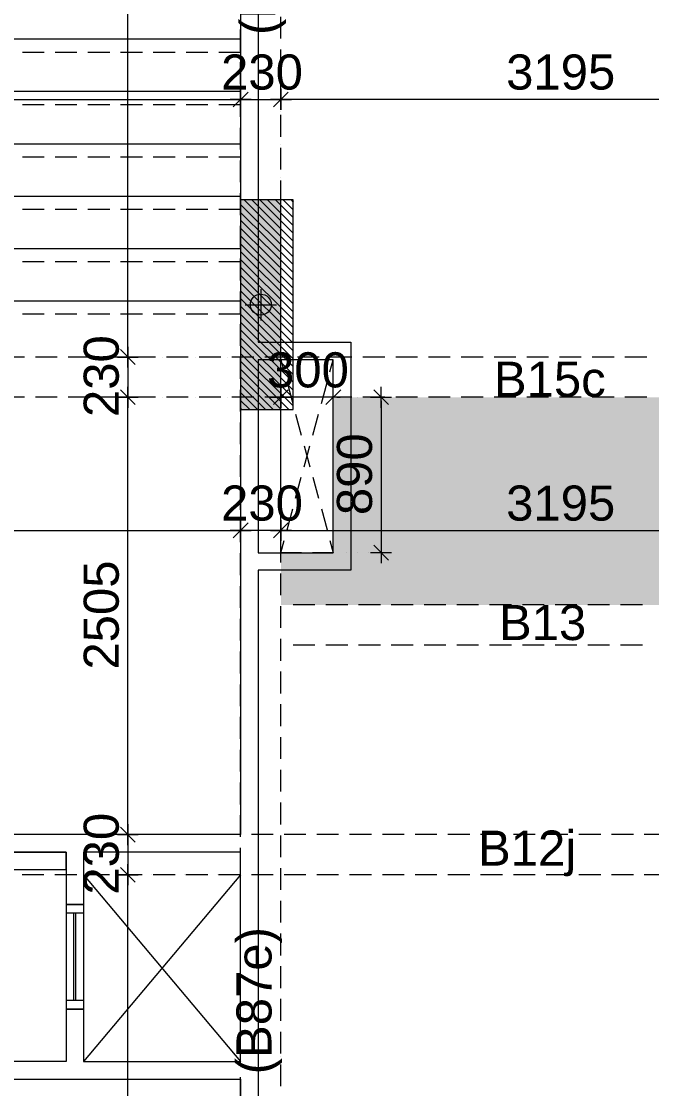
# Model space of a CAD drawing. Header units: millimetres. Extents: x -1303 to 98744, y -1303 to 90097.
# Drawn here: x 58738 to 62347, y 28153 to 34265 of the extents above; entities that cross this region are included whole.
import ezdxf

# ---------------------------------------------------------------- set-up
doc = ezdxf.new("R2010")
doc.units = ezdxf.units.MM
doc.layers.add('PDF_Geometry', color=7, linetype='Continuous')
doc.layers.add('PDF_Text', color=7, linetype='Continuous')
doc.layers.add('PDF_Solid Fills', color=192, linetype='Continuous', true_color=0xc2c0c0c0)
doc.styles.add('PDF ArialMT', font='arial.ttf')

msp = doc.modelspace()

# ---------------------------------------------------------------- hatches: boundary and pattern name
at = {"layer": 'PDF_Solid Fills', "true_color": 0x0000b2}
h = msp.add_hatch(color=33, dxfattribs=at)
h.paths.add_polyline_path([(22404.2843, 31942.72087), (22404.2843, 32112.74047), (19209.26177, 32112.74047), (19209.26177, 30922.67974), (22404.2843, 30922.67974), (22404.2843, 31642.7072), (21409.2932, 31642.7072), (21409.2932, 31942.72087)], flags=0)
h.paths.add_polyline_path([(11529.29261, 29607.70354), (11529.29261, 32397.68983), (12814.30857, 32397.68983), (12814.30857, 29607.70354)], flags=0)
h.paths.add_polyline_path([(12814.30857, 32627.71257), (12814.30857, 34142.75024), (8234.23832, 34142.75024), (8234.23832, 32627.71257)], flags=0)
h.paths.add_polyline_path([(12814.30857, 22167.74491), (12814.30857, 24957.72913), (11529.29261, 24957.72913), (11529.29261, 22167.74491)], flags=0)
h.paths.add_polyline_path([(8234.23832, 21937.72009), (8234.23832, 20422.68242), (12814.30857, 20422.68242), (12814.30857, 21937.72009)], flags=0)
h.paths.add_polyline_path([(21869.25605, 23642.75499), (21869.25605, 22452.69219), (19209.26177, 22452.69219), (19209.26177, 23642.75499)], flags=0)
h.paths.add_polyline_path([(23229.25373, 22452.69219), (23229.25373, 23642.75499), (25959.23687, 23642.75499), (25959.23687, 22452.69219)], flags=0)
h.paths.add_polyline_path([(32354.27376, 21952.6997), (32354.27376, 20422.68242), (36934.25928, 20422.68242), (36934.25928, 21952.6997)], flags=0)
h.paths.add_polyline_path([(33639.29074, 24957.72913), (33639.29074, 22182.72451), (32354.27376, 22182.72451), (32354.27376, 24957.72913)], flags=0)
h.paths.add_polyline_path([(26964.2984, 30922.67974), (26964.2984, 32112.74047), (30159.32092, 32112.74047), (30159.32092, 30922.67974)], flags=0)
h.paths.add_polyline_path([(28349.2614, 32342.68057), (28349.2614, 33242.7154), (27564.23691, 33242.7154), (27564.23691, 32342.68057)], flags=0)
h.paths.add_polyline_path([(40634.2682, 32627.71257), (40634.2682, 34142.75024), (36554.27309, 34142.75024), (36554.27309, 32627.71257)], flags=0)
h.paths.add_polyline_path([(36554.27309, 29607.70354), (36554.27309, 32397.68983), (37839.28802, 32397.68983), (37839.28802, 29607.70354)], flags=0)
h.paths.add_polyline_path([(41994.26382, 34142.75024), (41994.26382, 32627.71257), (46074.25892, 32627.71257), (46074.25892, 34142.75024)], flags=0)
h.paths.add_polyline_path([(46074.25892, 32397.68983), (46074.25892, 29607.70354), (44789.244, 29607.70354), (44789.244, 32397.68983)], flags=0)
h.paths.add_polyline_path([(45694.27273, 20422.68242), (45694.27273, 21952.6997), (50274.26033, 21952.6997), (50274.26033, 20422.68242)], flags=0)
h.paths.add_polyline_path([(48989.24127, 22182.72451), (48989.24127, 24957.72913), (50274.26033, 24957.72913), (50274.26033, 22182.72451)], flags=0)
h.paths.add_polyline_path([(52469.2958, 32112.74047), (52469.2958, 30922.67974), (55664.23361, 30922.67974), (55664.23361, 32112.74047)], flags=0)
h.paths.add_polyline_path([(55064.29717, 32342.68057), (55064.29717, 33242.7154), (54439.30655, 33242.7154), (54439.30655, 32342.68057)], flags=0)
h.paths.add_polyline_path([(63419.27024, 30922.67974), (63419.27024, 32112.74047), (60524.25933, 32112.74047), (60524.25933, 31222.69135), (60224.24978, 31222.69135), (60224.24978, 30922.67974)], flags=0)
h.paths.add_polyline_path([(60819.28118, 23642.75499), (60819.28118, 22452.69219), (63419.27024, 22452.69219), (63419.27024, 23642.75499)], flags=0)
h.paths.add_polyline_path([(56669.29721, 23642.75499), (56669.29721, 22452.69219), (59359.2507, 22452.69219), (59359.2507, 23642.75499)], flags=0)
h.paths.add_polyline_path([(71099.24354, 29607.70354), (71099.24354, 32397.68983), (69814.31126, 32397.68983), (69814.31126, 29607.70354)], flags=0)
h.paths.add_polyline_path([(71099.24354, 22167.74491), (71099.24354, 24957.72913), (69814.31126, 24957.72913), (69814.31126, 22167.74491)], flags=0)
h.paths.add_polyline_path([(69814.31126, 21937.72009), (69814.31126, 20422.68242), (74394.29472, 20422.68242), (74394.29472, 21937.72009)], flags=0)
h.paths.add_polyline_path([(69814.31126, 34142.75024), (69814.31126, 32627.71257), (74394.29472, 32627.71257), (74394.29472, 34142.75024)], flags=0)

# ---------------------------------------------------------------- linework, layer by layer
at = {"layer": 'PDF_Geometry', "color": 9, "lineweight": 0, "true_color": 0xc0c0c0}
for points in [[(60093.58213, 37292.66658), (60093.58213, 32427.3102), (60624.20741, 32427.3102), (60624.20741, 31122.3197), (60093.58213, 31122.3197), (60093.58213, 23742.61629), (60593.73992, 23742.61629), (60093.58213, 23742.61629)], [(59993.71669, 37062.47235), (59993.71669, 29607.44939), (56568.7582, 29607.44939), (56568.7582, 25187.24567), (51259.09215, 25187.24567), (51259.09215, 29607.44939), (43873.46715, 29607.44939), (43873.46715, 29507.58809), (43991.1015, 29449.19241), (43991.1015, 28665.52331), (44062.18955, 28674.83133)], [(59993.71669, 34162.21754), (57993.92028, 34162.21754)], [(58868.98979, 34086.89799), (58743.73959, 34086.89799)], [(59056.02209, 34086.89799), (58931.61488, 34086.89799)], [(59243.89738, 34086.89799), (59118.64719, 34086.89799)], [(59430.92968, 34086.89799), (59306.52661, 34086.89799)], [(59618.80911, 34086.89799), (59493.55478, 34086.89799)], [(59806.6844, 34086.89799), (59681.4342, 34086.89799)], [(59993.71669, 34086.89799), (59868.46651, 34086.89799)], [(59993.71669, 33862.62948), (57993.92028, 33862.62948)], [(58868.98979, 33787.30581), (58743.73959, 33787.30581)], [(59056.02209, 33787.30581), (58931.61488, 33787.30581)], [(59243.89738, 33787.30581), (59118.64719, 33787.30581)], [(59430.92968, 33787.30581), (59306.52661, 33787.30581)], [(59618.80911, 33787.30581), (59493.55478, 33787.30581)], [(59806.6844, 33787.30581), (59681.4342, 33787.30581)], [(59993.71669, 33787.30581), (59868.46651, 33787.30581)], [(59993.71669, 33562.19431), (57993.92028, 33562.19431)], [(58868.98979, 33486.87064), (58743.73959, 33486.87064)], [(59056.02209, 33486.87064), (58931.61488, 33486.87064)], [(59243.89738, 33486.87064), (59118.64719, 33486.87064)], [(59430.92968, 33486.87064), (59306.52661, 33486.87064)], [(59618.80911, 33486.87064), (59493.55478, 33486.87064)], [(59806.6844, 33486.87064), (59681.4342, 33486.87064)], [(59993.71669, 33486.87064), (59868.46651, 33486.87064)], [(59993.71669, 33262.60419), (57993.92028, 33262.60419)], [(58868.98979, 33187.28258), (58743.73959, 33187.28258)], [(59056.02209, 33187.28258), (58931.61488, 33187.28258)], [(59243.89738, 33187.28258), (59118.64719, 33187.28258)], [(59430.92968, 33187.28258), (59306.52661, 33187.28258)], [(59618.80911, 33187.28258), (59493.55478, 33187.28258)], [(59806.6844, 33187.28258), (59681.4342, 33187.28258)], [(59993.71669, 33187.28258), (59868.46651, 33187.28258)], [(59993.71669, 32962.16902), (57993.92028, 32962.16902)], [(58868.98979, 32887.69454), (58743.73959, 32887.69454)], [(59056.02209, 32887.69454), (58931.61488, 32887.69454)], [(59243.89738, 32887.69454), (59118.64719, 32887.69454)], [(59430.92968, 32887.69454), (59306.52661, 32887.69454)], [(59618.80911, 32887.69454), (59493.55478, 32887.69454)], [(59806.6844, 32887.69454), (59681.4342, 32887.69454)], [(59993.71669, 32887.69454), (59868.46651, 32887.69454)], [(59993.71669, 32662.5789), (57993.92028, 32662.5789), (57993.92028, 32587.25936), (58119.17047, 32587.25936)], [(58868.98979, 32587.25936), (58743.73959, 32587.25936)], [(59056.02209, 32587.25936), (58931.61488, 32587.25936)], [(59243.89738, 32587.25936), (59118.64719, 32587.25936)], [(59430.92968, 32587.25936), (59306.52661, 32587.25936)], [(59618.80911, 32587.25936), (59493.55478, 32587.25936)], [(59806.6844, 32587.25936), (59681.4342, 32587.25936)], [(59993.71669, 32587.25936), (59868.46651, 32587.25936)], [(60223.91094, 32181.03716), (60223.91094, 32327.44682), (60242.52697, 32257.20382)], [(60504.87882, 32257.20382), (60523.49898, 32327.44682)], [(60259.4529, 32197.11596), (60291.61464, 32076.09725)], [(60455.79528, 32076.09725), (60488.80001, 32197.11596)], [(60223.91094, 31993.1598), (60223.91094, 32118.41206)], [(60308.54056, 32016.00938), (60340.69816, 31895.83573)], [(60406.71175, 31895.83573), (60439.71648, 32016.00938)], [(60223.91094, 31806.1275), (60223.91094, 31931.37976)], [(60357.62409, 31714.72709), (60390.62882, 31834.90281)], [(60357.62409, 31834.90281), (60390.62882, 31714.72709)], [(60223.91094, 31618.25014), (60223.91094, 31743.5024)], [(60308.54056, 31533.62052), (60340.69816, 31653.79417)], [(60406.71175, 31653.79417), (60439.71648, 31533.62052)], [(60223.91094, 31431.21784), (60223.91094, 31555.62505)], [(60259.4529, 31352.51394), (60291.61464, 31473.53265)], [(60455.79528, 31473.53265), (60488.80001, 31352.51394)], [(60223.91094, 31222.18308), (60223.91094, 31368.59274)], [(60342.39241, 31222.18308), (60223.91094, 31222.18308), (60242.52697, 31292.42608)], [(60504.87882, 31292.42608), (60523.49898, 31222.18308), (60405.01751, 31222.18308)], [(56568.7582, 19382.49837), (56568.7582, 18581.90334), (56668.61951, 18581.90334), (56668.61951, 29507.58809), (58994.23999, 29507.58809), (58994.23999, 29207.15292), (58994.23999, 28607.12763), (59094.10543, 28607.12763), (58994.23999, 28607.12763), (58994.23999, 28307.53958), (57519.14725, 28307.53958), (57519.14725, 28207.6762), (59993.71669, 28207.6762), (59993.71669, 23742.61629), (59493.55478, 23742.61629), (59493.55478, 22352.15319), (59493.55478, 23742.61629), (59993.71669, 23742.61629)], [(59993.71669, 29376.41217), (59094.10543, 28307.53958)], [(59094.10543, 29376.41217), (59993.71669, 28307.53958)], [(59094.10543, 29157.2202), (58994.23999, 29157.2202)], [(59038.24904, 28657.06035), (59038.24904, 29157.2202)], [(59050.09636, 28657.06035), (59050.09636, 29157.2202)], [(59094.10543, 28657.06035), (58994.23999, 28657.06035)]]:
    msp.add_lwpolyline(points, dxfattribs=at)
at = {"layer": 'PDF_Geometry', "color": 122, "lineweight": 0, "true_color": 0x00b88a}
for points in [[(59347.14718, 32382.45608), (59347.14718, 32362.14373), (59347.14718, 37042.16206), (59347.14718, 37022.6989)], [(55913.72159, 33817.7733), (59974.25354, 33817.7733), (59953.94325, 33817.7733)], [(59993.71669, 33817.7733), (60223.91094, 33817.7733)], [(63399.21203, 33817.7733), (60244.22122, 33817.7733), (60263.68438, 33817.7733)], [(59347.14718, 32342.68057), (59347.14718, 32112.48633)], [(60181.59612, 32070.17152), (60266.22575, 32154.80114)], [(60223.91094, 32172.57419), (60223.91094, 32052.40054)], [(60566.66092, 32154.80114), (60481.18417, 32070.17152)], [(60523.49898, 32052.40054), (60523.49898, 32172.57419)], [(60840.01296, 32070.17152), (60755.38333, 32154.80114)], [(60797.69814, 32052.40054), (60797.69814, 32172.57419)], [(59347.14718, 29647.22698), (59347.14718, 29626.91462), (59347.14718, 32092.17605), (59347.14718, 32072.71082)], [(60163.82307, 32112.48633), (60283.99879, 32112.48633)], [(60203.60065, 32112.48633), (60184.13335, 32112.48633)], [(60523.49898, 32112.48633), (60223.91094, 32112.48633)], [(60583.58685, 32112.48633), (60464.25825, 32112.48633)], [(60543.80926, 32112.48633), (60564.11955, 32112.48633)], [(60737.61029, 32112.48633), (60857.78601, 32112.48633)], [(60797.69814, 32092.17605), (60797.69814, 31242.49543)], [(55934.036, 31349.12752), (55913.72159, 31349.12752), (59974.25354, 31349.12752), (59953.94325, 31349.12752)], [(60223.91094, 31349.12752), (59993.71669, 31349.12752)], [(60263.68438, 31349.12752), (60244.22122, 31349.12752), (63399.21203, 31349.12752), (63378.90174, 31349.12752)], [(60755.38333, 31264.49789), (60840.01296, 31179.86826)], [(60797.69814, 31282.27094), (60797.69814, 31162.09729)], [(60857.78601, 31222.18308), (60737.61029, 31222.18308)], [(59347.14718, 29607.44939), (59347.14718, 29377.25722)], [(59347.14718, 25227.02118), (59347.14718, 25207.55595), (59347.14718, 29356.94694), (59347.14718, 29337.48171)]]:
    msp.add_lwpolyline(points, dxfattribs=at)
at = {"layer": 'PDF_Geometry', "color": 157, "lineweight": 0, "true_color": 0x3f5f7f}
for points in [[(60223.91094, 34166.44902), (60223.91094, 34290.85209)], [(59993.71669, 34093.66671), (59993.71669, 34218.91691)], [(60223.91094, 33978.56959), (60223.91094, 34103.82391)], [(59993.71669, 33905.78729), (59993.71669, 34031.04161)], [(60223.91094, 33790.6943), (60223.91094, 33915.94449)], [(59993.71669, 33718.75911), (59993.71669, 33843.16219)], [(60223.91094, 33603.662), (60223.91094, 33728.91219)], [(59993.71669, 33530.87969), (59993.71669, 33656.12989)], [(60223.91094, 33415.78257), (60223.91094, 33541.0369)], [(59993.71669, 33343.84739), (59993.71669, 33468.2546)], [(60223.91094, 33228.75234), (60223.91094, 33353.15748)], [(59993.71669, 33155.97004), (59993.71669, 33281.2223)], [(60223.91094, 33040.87499), (60223.91094, 33166.12518)], [(59993.71669, 32968.93981), (59993.71669, 33093.34494)], [(60223.91094, 32853.84268), (60223.91094, 32978.24782)], [(59993.71669, 32781.06038), (59993.71669, 32906.31264)], [(60223.91094, 32665.96533), (60223.91094, 32791.21759)], [(59993.71669, 32593.18302), (59993.71669, 32718.43528)], [(60223.91094, 32478.93303), (60223.91094, 32603.33816)], [(59993.71669, 32406.15279), (59993.71669, 32531.40298)], [(60223.91094, 32291.05567), (60223.91094, 32416.30793)], [(58756.43404, 32342.68057), (58631.17971, 32342.68057)], [(58943.46221, 32342.68057), (58819.05914, 32342.68057)], [(59131.34163, 32342.68057), (59006.09144, 32342.68057)], [(59319.22105, 32342.68057), (59193.96673, 32342.68057)], [(59506.24923, 32342.68057), (59380.99903, 32342.68057)], [(59694.12865, 32342.68057), (59568.87845, 32342.68057)], [(59881.16095, 32342.68057), (59756.75374, 32342.68057)], [(60069.03624, 32342.68057), (59943.78604, 32342.68057)], [(59993.71669, 32218.27336), (59993.71669, 32343.52562)], [(60256.06854, 32342.68057), (60131.66546, 32342.68057)], [(60443.94796, 32342.68057), (60318.69364, 32342.68057)], [(60630.98026, 32342.68057), (60506.57306, 32342.68057)], [(60818.85555, 32342.68057), (60693.60536, 32342.68057)], [(61006.73498, 32342.68057), (60881.48065, 32342.68057)], [(61193.76727, 32342.68057), (61068.51295, 32342.68057)], [(61381.64256, 32342.68057), (61256.39238, 32342.68057)], [(61568.67487, 32342.68057), (61444.26767, 32342.68057)], [(61756.55429, 32342.68057), (61631.29996, 32342.68057)], [(61943.58246, 32342.68057), (61819.17939, 32342.68057)], [(62131.46188, 32342.68057), (62006.21169, 32342.68057)], [(62318.49419, 32342.68057), (62194.08698, 32342.68057)], [(60223.91094, 32103.17831), (60223.91094, 32228.43058)], [(59993.71669, 32031.24313), (59993.71669, 32155.64827)], [(58756.43404, 32112.48633), (58631.17971, 32112.48633)], [(58943.46221, 32112.48633), (58819.05914, 32112.48633)], [(59131.34163, 32112.48633), (59006.09144, 32112.48633)], [(59319.22105, 32112.48633), (59193.96673, 32112.48633)], [(59506.24923, 32112.48633), (59380.99903, 32112.48633)], [(59694.12865, 32112.48633), (59568.87845, 32112.48633)], [(59881.16095, 32112.48633), (59756.75374, 32112.48633)], [(60069.03624, 32112.48633), (59943.78604, 32112.48633)], [(60256.06854, 32112.48633), (60131.66546, 32112.48633)], [(60443.94796, 32112.48633), (60318.69364, 32112.48633)], [(60630.98026, 32112.48633), (60506.57306, 32112.48633)], [(60818.85555, 32112.48633), (60693.60536, 32112.48633)], [(61006.73498, 32112.48633), (60881.48065, 32112.48633)], [(61193.76727, 32112.48633), (61068.51295, 32112.48633)], [(61381.64256, 32112.48633), (61256.39238, 32112.48633)], [(61568.67487, 32112.48633), (61444.26767, 32112.48633)], [(61756.55429, 32112.48633), (61631.29996, 32112.48633)], [(61943.58246, 32112.48633), (61819.17939, 32112.48633)], [(62131.46188, 32112.48633), (62006.21169, 32112.48633)], [(62318.49419, 32112.48633), (62194.08698, 32112.48633)], [(60223.91094, 31916.14601), (60223.91094, 32041.39827)], [(59993.71669, 31843.36578), (59993.71669, 31968.61596)], [(60223.91094, 31728.26866), (60223.91094, 31853.52092)], [(59993.71669, 31656.33347), (59993.71669, 31780.73861)], [(60223.91094, 31541.23635), (60223.91094, 31665.64356)], [(59993.71669, 31468.45612), (59993.71669, 31593.70838)], [(60223.91094, 31353.359), (60223.91094, 31478.61126)], [(59993.71669, 31281.42381), (59993.71669, 31405.82895)], [(60223.91094, 31166.32877), (60223.91094, 31290.7339)], [(59993.71669, 31093.54646), (59993.71669, 31218.79872)], [(60223.91094, 30978.44934), (60223.91094, 31103.7016)], [(59993.71669, 30905.6691), (59993.71669, 31030.92136)], [(60223.91094, 30791.41911), (60223.91094, 30915.82424)], [(60418.55908, 30922.59503), (60294.15187, 30922.59503)], [(60606.43437, 30922.59503), (60481.18417, 30922.59503)], [(60793.46666, 30922.59503), (60669.06359, 30922.59503)], [(60981.34609, 30922.59503), (60856.09176, 30922.59503)], [(61169.22138, 30922.59503), (61043.97118, 30922.59503)], [(61356.25368, 30922.59503), (61231.00349, 30922.59503)], [(61544.13311, 30922.59503), (61418.87878, 30922.59503)], [(61731.1654, 30922.59503), (61606.7582, 30922.59503)], [(61919.04069, 30922.59503), (61793.7905, 30922.59503)], [(62106.07299, 30922.59503), (61981.66579, 30922.59503)], [(62293.95241, 30922.59503), (62168.69809, 30922.59503)], [(59993.71669, 30718.6368), (59993.71669, 30843.88906)], [(60223.91094, 30603.54175), (60223.91094, 30728.79194)], [(60418.55908, 30692.40286), (60294.15187, 30692.40286)], [(60606.43437, 30692.40286), (60481.18417, 30692.40286)], [(60793.46666, 30692.40286), (60669.06359, 30692.40286)], [(60981.34609, 30692.40286), (60856.09176, 30692.40286)], [(61169.22138, 30692.40286), (61043.97118, 30692.40286)], [(61356.25368, 30692.40286), (61231.00349, 30692.40286)], [(61544.13311, 30692.40286), (61418.87878, 30692.40286)], [(61731.1654, 30692.40286), (61606.7582, 30692.40286)], [(61919.04069, 30692.40286), (61793.7905, 30692.40286)], [(62106.07299, 30692.40286), (61981.66579, 30692.40286)], [(62293.95241, 30692.40286), (62168.69809, 30692.40286)], [(59993.71669, 30530.75944), (59993.71669, 30656.01171)], [(60223.91094, 30415.66232), (60223.91094, 30540.91458)], [(59993.71669, 30343.72714), (59993.71669, 30468.13435)], [(60223.91094, 30228.63209), (60223.91094, 30353.88435)], [(59993.71669, 30155.84979), (59993.71669, 30281.10205)], [(60223.91094, 30040.75474), (60223.91094, 30166.00493)], [(59993.71669, 29968.81956), (59993.71669, 30093.22469)], [(60223.91094, 29853.72243), (60223.91094, 29978.12757)], [(59993.71669, 29780.94013), (59993.71669, 29906.19239)], [(60223.91094, 29665.84508), (60223.91094, 29791.09734)], [(59993.71669, 29593.9099), (59993.71669, 29718.31503)], [(58867.29555, 29607.44939), (58742.89248, 29607.44939)], [(59055.17497, 29607.44939), (58929.92477, 29607.44939)], [(59242.20727, 29607.44939), (59117.80006, 29607.44939)], [(59430.08256, 29607.44939), (59304.83237, 29607.44939)], [(59617.96198, 29607.44939), (59492.71179, 29607.44939)], [(59804.99429, 29607.44939), (59679.73996, 29607.44939)], [(59992.86958, 29607.44939), (59867.61938, 29607.44939)], [(60179.90187, 29607.44939), (60055.4988, 29607.44939)], [(60223.91094, 29478.81278), (60223.91094, 29603.21791)], [(60367.7813, 29607.44939), (60242.52697, 29607.44939)], [(60554.8136, 29607.44939), (60430.40639, 29607.44939)], [(60742.68889, 29607.44939), (60617.4387, 29607.44939)], [(60929.72119, 29607.44939), (60805.31399, 29607.44939)], [(61117.60061, 29607.44939), (60992.34628, 29607.44939)], [(61305.4759, 29607.44939), (61180.22571, 29607.44939)], [(61492.5082, 29607.44939), (61367.25801, 29607.44939)], [(61680.38762, 29607.44939), (61555.1333, 29607.44939)], [(61867.4158, 29607.44939), (61743.01273, 29607.44939)], [(62055.29522, 29607.44939), (61930.04502, 29607.44939)], [(62242.32752, 29607.44939), (62117.92031, 29607.44939)], [(62430.20281, 29607.44939), (62304.95262, 29607.44939)], [(59993.71669, 29406.03254), (59993.71669, 29531.28273)], [(60223.91094, 29290.93542), (60223.91094, 29416.18768)], [(58867.29555, 29377.25722), (58742.89248, 29377.25722)], [(59055.17497, 29377.25722), (58929.92477, 29377.25722)], [(59242.20727, 29377.25722), (59117.80006, 29377.25722)], [(59430.08256, 29377.25722), (59304.83237, 29377.25722)], [(59617.96198, 29377.25722), (59492.71179, 29377.25722)], [(59804.99429, 29377.25722), (59679.73996, 29377.25722)], [(59992.86958, 29377.25722), (59867.61938, 29377.25722)], [(59993.71669, 29218.15311), (59993.71669, 29343.40537)], [(60179.90187, 29377.25722), (60055.4988, 29377.25722)], [(60367.7813, 29377.25722), (60242.52697, 29377.25722)], [(60554.8136, 29377.25722), (60430.40639, 29377.25722)], [(60742.68889, 29377.25722), (60617.4387, 29377.25722)], [(60929.72119, 29377.25722), (60805.31399, 29377.25722)], [(61117.60061, 29377.25722), (60992.34628, 29377.25722)], [(61305.4759, 29377.25722), (61180.22571, 29377.25722)], [(61492.5082, 29377.25722), (61367.25801, 29377.25722)], [(61680.38762, 29377.25722), (61555.1333, 29377.25722)], [(61867.4158, 29377.25722), (61743.01273, 29377.25722)], [(62055.29522, 29377.25722), (61930.04502, 29377.25722)], [(62242.32752, 29377.25722), (62117.92031, 29377.25722)], [(62430.20281, 29377.25722), (62304.95262, 29377.25722)], [(60223.91094, 29103.90312), (60223.91094, 29228.31033)], [(59993.71669, 29031.12288), (59993.71669, 29156.37514)], [(60223.91094, 28916.02576), (60223.91094, 29041.27802)], [(59993.71669, 28843.24553), (59993.71669, 28968.49571)], [(60223.91094, 28728.14841), (60223.91094, 28853.40067)], [(59993.71669, 28656.21322), (59993.71669, 28780.61836)], [(60223.91094, 28541.1161), (60223.91094, 28666.36836)], [(59993.71669, 28468.33587), (59993.71669, 28593.58813)], [(60223.91094, 28353.23875), (60223.91094, 28478.49101)], [(59993.71669, 28281.30356), (59993.71669, 28405.7087)], [(60223.91094, 28166.20852), (60223.91094, 28291.4587)], [(59993.71669, 28093.42621), (59993.71669, 28218.67847)]]:
    msp.add_lwpolyline(points, dxfattribs=at)
at = {"layer": 'PDF_Geometry', "color": 122, "lineweight": 0, "true_color": 0x00b88a}
for points in [[(59993.71669, 33757.68544), (59993.71669, 33877.86116)], [(60223.91094, 33877.86116), (60223.91094, 33757.68544)], [(60053.80456, 33817.7733), (59933.62884, 33817.7733)], [(60036.03151, 33860.08811), (59951.40188, 33775.45848)], [(60163.82307, 33817.7733), (60283.99879, 33817.7733)], [(60181.59612, 33775.45848), (60266.22575, 33860.08811)], [(59347.14718, 32282.59271), (59347.14718, 32401.92131)], [(59287.90644, 32342.68057), (59407.23504, 32342.68057)], [(59390.30912, 32299.51863), (59304.83237, 32384.99538)], [(59304.83237, 32154.80114), (59390.30912, 32070.17152)], [(59347.14718, 32172.57419), (59347.14718, 32052.40054)], [(59407.23504, 32112.48633), (59287.90644, 32112.48633)], [(60036.03151, 31392.28945), (59951.40188, 31306.8127)], [(59993.71669, 31289.88678), (59993.71669, 31409.21538)], [(60181.59612, 31306.8127), (60266.22575, 31392.28945)], [(60223.91094, 31409.21538), (60223.91094, 31289.88678)], [(60053.80456, 31349.12752), (59933.62884, 31349.12752)], [(60163.82307, 31349.12752), (60283.99879, 31349.12752)], [(59390.30912, 29565.13458), (59304.83237, 29649.76421)], [(59347.14718, 29547.3636), (59347.14718, 29667.53726)], [(59287.90644, 29607.44939), (59407.23504, 29607.44939)], [(59304.83237, 29419.57204), (59390.30912, 29334.94241)], [(59347.14718, 29437.34509), (59347.14718, 29317.17143)], [(59407.23504, 29377.25722), (59287.90644, 29377.25722)]]:
    msp.add_lwpolyline(points, close=True, dxfattribs=at)
at = {"layer": 'PDF_Geometry', "lineweight": 0}
for points in [[(59993.71669, 33817.7733), (59993.71669, 33817.7733)], [(59993.71669, 33817.7733), (59993.71669, 33817.7733)], [(60223.91094, 33817.7733), (60223.91094, 33817.7733)], [(60223.91094, 33817.7733), (60223.91094, 33817.7733)], [(59993.71669, 33749.22248), (59993.71669, 33749.22248)], [(59993.71669, 33749.22248), (59993.71669, 33749.22248)], [(60223.91094, 33749.22248), (60223.91094, 33749.22248)], [(60223.91094, 33749.22248), (60223.91094, 33749.22248)], [(59993.71669, 33686.59738), (59993.71669, 33686.59738)], [(59993.71669, 33686.59738), (59993.71669, 33686.59738)], [(60223.91094, 33686.59738), (60223.91094, 33686.59738)], [(60223.91094, 33686.59738), (60223.91094, 33686.59738)], [(59993.71669, 33623.97228), (59993.71669, 33623.97228)], [(59993.71669, 33623.97228), (59993.71669, 33623.97228)], [(60223.91094, 33623.97228), (60223.91094, 33623.97228)], [(60223.91094, 33623.97228), (60223.91094, 33623.97228)], [(59993.71669, 33561.34719), (59993.71669, 33561.34719)], [(59993.71669, 33561.34719), (59993.71669, 33561.34719)], [(60223.91094, 33561.34719), (60223.91094, 33561.34719)], [(60223.91094, 33561.34719), (60223.91094, 33561.34719)], [(59993.71669, 33498.72209), (59993.71669, 33498.72209)], [(59993.71669, 33498.72209), (59993.71669, 33498.72209)], [(60223.91094, 33498.72209), (60223.91094, 33498.72209)], [(60223.91094, 33498.72209), (60223.91094, 33498.72209)], [(59993.71669, 33436.09286), (59993.71669, 33436.09286)], [(59993.71669, 33436.09286), (59993.71669, 33436.09286)], [(60223.91094, 33436.09286), (60223.91094, 33436.09286)], [(60223.91094, 33436.09286), (60223.91094, 33436.09286)], [(59993.71669, 33373.46776), (59993.71669, 33373.46776)], [(59993.71669, 33373.46776), (59993.71669, 33373.46776)], [(60223.91094, 33373.46776), (60223.91094, 33373.46776)], [(60223.91094, 33373.46776), (60223.91094, 33373.46776)], [(59993.71669, 33311.68979), (59993.71669, 33311.68979)], [(59993.71669, 33311.68979), (59993.71669, 33311.68979)], [(60223.91094, 33311.68979), (60223.91094, 33311.68979)], [(60223.91094, 33311.68979), (60223.91094, 33311.68979)], [(59993.71669, 33242.29184), (59993.71669, 33242.29184)], [(59993.71669, 33242.29184), (59993.71669, 33242.29184)], [(59993.71669, 33216.0579), (60294.15187, 32916.46778)], [(60013.18399, 33242.29184), (60294.15187, 32961.3219)], [(60058.03604, 33242.29184), (60294.15187, 33006.17601)], [(60102.88809, 33242.29184), (60294.15187, 33051.03013)], [(60147.74427, 33242.29184), (60294.15187, 33095.88424)], [(60192.59632, 33242.29184), (60294.15187, 33140.73629)], [(60223.91094, 33242.29184), (60223.91094, 33242.29184)], [(60223.91094, 33242.29184), (60223.91094, 33242.29184)], [(60237.4525, 33242.29184), (60294.15187, 33185.5904)], [(60282.30455, 33242.29184), (60294.15187, 33230.44452)], [(59993.71669, 33171.20378), (60294.15187, 32871.61574)], [(59993.71669, 33126.34967), (60294.15187, 32826.76162)], [(59993.71669, 33081.49555), (60294.15187, 32781.9075)], [(59993.71669, 33036.64351), (60294.15187, 32737.05339)], [(59993.71669, 32991.78939), (60294.15187, 32692.19927)], [(59993.71669, 32946.93527), (60294.15187, 32646.5001)], [(59993.71669, 32902.08116), (60294.15187, 32601.64598)], [(59993.71669, 32857.22704), (60294.15187, 32556.79187)], [(59993.71669, 32812.375), (60294.15187, 32511.93982)], [(59993.71669, 32767.52088), (60294.15187, 32467.08571)], [(59993.71669, 32722.66676), (60294.15187, 32422.23159)], [(59993.71669, 32677.81265), (60294.15187, 32377.37747)], [(59993.71669, 32632.95853), (60294.15187, 32332.52336)], [(59993.71669, 32588.10649), (60294.15187, 32287.67131)], [(59993.71669, 32542.40525), (60294.15187, 32242.8172)], [(59993.71669, 32497.55113), (60294.15187, 32197.96308)], [(59993.71669, 32452.69909), (60294.15187, 32153.10896)], [(59993.71669, 32407.84497), (60294.15187, 32108.25485)], [(59347.14718, 32342.68057), (59347.14718, 32342.68057)], [(59347.14718, 32342.68057), (59347.14718, 32342.68057)], [(59420.7766, 32342.68057), (59420.7766, 32342.68057)], [(59420.7766, 32342.68057), (59420.7766, 32342.68057)], [(59483.40171, 32342.68057), (59483.40171, 32342.68057)], [(59483.40171, 32342.68057), (59483.40171, 32342.68057)], [(59546.0268, 32342.68057), (59546.0268, 32342.68057)], [(59546.0268, 32342.68057), (59546.0268, 32342.68057)], [(59607.80478, 32342.68057), (59607.80478, 32342.68057)], [(59607.80478, 32342.68057), (59607.80478, 32342.68057)], [(59670.434, 32342.68057), (59670.434, 32342.68057)], [(59670.434, 32342.68057), (59670.434, 32342.68057)], [(59733.0591, 32342.68057), (59733.0591, 32342.68057)], [(59733.0591, 32342.68057), (59733.0591, 32342.68057)], [(59795.6842, 32342.68057), (59795.6842, 32342.68057)], [(59795.6842, 32342.68057), (59795.6842, 32342.68057)], [(59858.30929, 32342.68057), (59858.30929, 32342.68057)], [(59858.30929, 32342.68057), (59858.30929, 32342.68057)], [(59920.93439, 32342.68057), (59920.93439, 32342.68057)], [(59920.93439, 32342.68057), (59920.93439, 32342.68057)], [(59993.71669, 32362.99085), (60294.15187, 32063.4028)], [(59993.71669, 32342.68057), (59993.71669, 32342.68057)], [(59993.71669, 32342.68057), (59993.71669, 32342.68057)], [(59993.71669, 32318.13674), (60269.6101, 32042.2454)], [(59993.71669, 32273.28262), (60224.75805, 32042.2454)], [(59993.71669, 32228.43058), (60179.90187, 32042.2454)], [(59993.71669, 32183.57646), (60135.04983, 32042.2454)], [(59347.14718, 32112.48633), (59347.14718, 32112.48633)], [(59347.14718, 32112.48633), (59347.14718, 32112.48633)], [(59420.7766, 32112.48633), (59420.7766, 32112.48633)], [(59420.7766, 32112.48633), (59420.7766, 32112.48633)], [(59483.40171, 32112.48633), (59483.40171, 32112.48633)], [(59483.40171, 32112.48633), (59483.40171, 32112.48633)], [(59546.0268, 32112.48633), (59546.0268, 32112.48633)], [(59546.0268, 32112.48633), (59546.0268, 32112.48633)], [(59607.80478, 32112.48633), (59607.80478, 32112.48633)], [(59607.80478, 32112.48633), (59607.80478, 32112.48633)], [(59670.434, 32112.48633), (59670.434, 32112.48633)], [(59670.434, 32112.48633), (59670.434, 32112.48633)], [(59733.0591, 32112.48633), (59733.0591, 32112.48633)], [(59733.0591, 32112.48633), (59733.0591, 32112.48633)], [(59795.6842, 32112.48633), (59795.6842, 32112.48633)], [(59795.6842, 32112.48633), (59795.6842, 32112.48633)], [(59858.30929, 32112.48633), (59858.30929, 32112.48633)], [(59858.30929, 32112.48633), (59858.30929, 32112.48633)], [(59920.93439, 32112.48633), (59920.93439, 32112.48633)], [(59920.93439, 32112.48633), (59920.93439, 32112.48633)], [(59993.71669, 32138.72234), (60090.19365, 32042.2454)], [(59993.71669, 32112.48633), (59993.71669, 32112.48633)], [(59993.71669, 32112.48633), (59993.71669, 32112.48633)], [(59993.71669, 32093.86823), (60045.3416, 32042.2454)], [(60223.91094, 32112.48633), (60223.91094, 32112.48633)], [(60523.49898, 32112.48633), (60523.49898, 32112.48633)], [(60523.49898, 32112.48633), (60523.49898, 32112.48633)], [(60597.9714, 32112.48633), (60597.9714, 32112.48633)], [(60660.60063, 32112.48633), (60660.60063, 32112.48633)], [(60723.22573, 32112.48633), (60723.22573, 32112.48633)], [(60797.69814, 32112.48633), (60797.69814, 32112.48633)], [(59993.71669, 32049.01411), (60000.48954, 32042.2454)], [(59993.71669, 32042.2454), (59993.71669, 32042.2454)], [(59993.71669, 32042.2454), (59993.71669, 32042.2454)], [(60223.91094, 32042.2454), (60223.91094, 32042.2454)], [(60223.91094, 32042.2454), (60223.91094, 32042.2454)], [(59993.71669, 31977.07893), (59993.71669, 31977.07893)], [(59993.71669, 31977.07893), (59993.71669, 31977.07893)], [(60223.91094, 31977.07893), (60223.91094, 31977.07893)], [(60223.91094, 31977.07893), (60223.91094, 31977.07893)], [(59993.71669, 31914.45383), (59993.71669, 31914.45383)], [(59993.71669, 31914.45383), (59993.71669, 31914.45383)], [(60223.91094, 31914.45383), (60223.91094, 31914.45383)], [(60223.91094, 31914.45383), (60223.91094, 31914.45383)], [(59993.71669, 31851.82874), (59993.71669, 31851.82874)], [(59993.71669, 31851.82874), (59993.71669, 31851.82874)], [(60223.91094, 31851.82874), (60223.91094, 31851.82874)], [(60223.91094, 31851.82874), (60223.91094, 31851.82874)], [(59993.71669, 31790.0487), (59993.71669, 31790.0487)], [(59993.71669, 31790.0487), (59993.71669, 31790.0487)], [(60223.91094, 31790.0487), (60223.91094, 31790.0487)], [(60223.91094, 31790.0487), (60223.91094, 31790.0487)], [(59993.71669, 31727.42153), (59993.71669, 31727.42153)], [(59993.71669, 31727.42153), (59993.71669, 31727.42153)], [(60223.91094, 31727.42153), (60223.91094, 31727.42153)], [(60223.91094, 31727.42153), (60223.91094, 31727.42153)], [(59993.71669, 31664.79644), (59993.71669, 31664.79644)], [(59993.71669, 31664.79644), (59993.71669, 31664.79644)], [(60223.91094, 31664.79644), (60223.91094, 31664.79644)], [(60223.91094, 31664.79644), (60223.91094, 31664.79644)], [(59993.71669, 31602.17134), (59993.71669, 31602.17134)], [(59993.71669, 31602.17134), (59993.71669, 31602.17134)], [(60223.91094, 31602.17134), (60223.91094, 31602.17134)], [(60223.91094, 31602.17134), (60223.91094, 31602.17134)], [(59993.71669, 31539.54417), (59993.71669, 31539.54417)], [(59993.71669, 31539.54417), (59993.71669, 31539.54417)], [(60223.91094, 31539.54417), (60223.91094, 31539.54417)], [(60223.91094, 31539.54417), (60223.91094, 31539.54417)], [(59993.71669, 31476.91908), (59993.71669, 31476.91908)], [(59993.71669, 31476.91908), (59993.71669, 31476.91908)], [(60223.91094, 31476.91908), (60223.91094, 31476.91908)], [(60223.91094, 31476.91908), (60223.91094, 31476.91908)], [(59993.71669, 31414.29191), (59993.71669, 31414.29191)], [(59993.71669, 31414.29191), (59993.71669, 31414.29191)], [(60223.91094, 31414.29191), (60223.91094, 31414.29191)], [(60223.91094, 31414.29191), (60223.91094, 31414.29191)], [(59993.71669, 31349.12752), (59993.71669, 31349.12752)], [(59993.71669, 31349.12752), (59993.71669, 31349.12752)], [(60223.91094, 31349.12752), (60223.91094, 31349.12752)], [(60223.91094, 31349.12752), (60223.91094, 31349.12752)], [(60523.49898, 31222.18308), (60523.49898, 31222.18308)], [(60597.9714, 31222.18308), (60597.9714, 31222.18308)], [(60660.60063, 31222.18308), (60660.60063, 31222.18308)], [(60723.22573, 31222.18308), (60723.22573, 31222.18308)], [(60797.69814, 31222.18308), (60797.69814, 31222.18308)], [(59347.14718, 29607.44939), (59347.14718, 29607.44939)], [(59347.14718, 29607.44939), (59347.14718, 29607.44939)], [(59420.7766, 29607.44939), (59420.7766, 29607.44939)], [(59420.7766, 29607.44939), (59420.7766, 29607.44939)], [(59483.40171, 29607.44939), (59483.40171, 29607.44939)], [(59483.40171, 29607.44939), (59483.40171, 29607.44939)], [(59546.0268, 29607.44939), (59546.0268, 29607.44939)], [(59546.0268, 29607.44939), (59546.0268, 29607.44939)], [(59607.80478, 29607.44939), (59607.80478, 29607.44939)], [(59607.80478, 29607.44939), (59607.80478, 29607.44939)], [(59670.434, 29607.44939), (59670.434, 29607.44939)], [(59670.434, 29607.44939), (59670.434, 29607.44939)], [(59733.0591, 29607.44939), (59733.0591, 29607.44939)], [(59733.0591, 29607.44939), (59733.0591, 29607.44939)], [(59795.6842, 29607.44939), (59795.6842, 29607.44939)], [(59795.6842, 29607.44939), (59795.6842, 29607.44939)], [(59858.30929, 29607.44939), (59858.30929, 29607.44939)], [(59858.30929, 29607.44939), (59858.30929, 29607.44939)], [(59920.93439, 29607.44939), (59920.93439, 29607.44939)], [(59920.93439, 29607.44939), (59920.93439, 29607.44939)], [(59993.71669, 29607.44939), (59993.71669, 29607.44939)], [(59993.71669, 29607.44939), (59993.71669, 29607.44939)], [(59347.14718, 29377.25722), (59347.14718, 29377.25722)], [(59347.14718, 29377.25722), (59347.14718, 29377.25722)], [(59420.7766, 29377.25722), (59420.7766, 29377.25722)], [(59420.7766, 29377.25722), (59420.7766, 29377.25722)], [(59483.40171, 29377.25722), (59483.40171, 29377.25722)], [(59483.40171, 29377.25722), (59483.40171, 29377.25722)], [(59546.0268, 29377.25722), (59546.0268, 29377.25722)], [(59546.0268, 29377.25722), (59546.0268, 29377.25722)], [(59607.80478, 29377.25722), (59607.80478, 29377.25722)], [(59607.80478, 29377.25722), (59607.80478, 29377.25722)], [(59670.434, 29377.25722), (59670.434, 29377.25722)], [(59670.434, 29377.25722), (59670.434, 29377.25722)], [(59733.0591, 29377.25722), (59733.0591, 29377.25722)], [(59733.0591, 29377.25722), (59733.0591, 29377.25722)], [(59795.6842, 29377.25722), (59795.6842, 29377.25722)], [(59795.6842, 29377.25722), (59795.6842, 29377.25722)], [(59858.30929, 29377.25722), (59858.30929, 29377.25722)], [(59858.30929, 29377.25722), (59858.30929, 29377.25722)], [(59920.93439, 29377.25722), (59920.93439, 29377.25722)], [(59920.93439, 29377.25722), (59920.93439, 29377.25722)], [(59993.71669, 29377.25722), (59993.71669, 29377.25722)], [(59993.71669, 29377.25722), (59993.71669, 29377.25722)], [(59993.71669, 28407.40295), (59993.71669, 28407.40295)], [(59993.71669, 28407.40295), (59993.71669, 28407.40295)], [(60223.91094, 28407.40295), (60223.91094, 28407.40295)], [(60223.91094, 28407.40295), (60223.91094, 28407.40295)], [(59993.71669, 28338.005), (59993.71669, 28338.005)], [(59993.71669, 28338.005), (59993.71669, 28338.005)], [(60223.91094, 28338.005), (60223.91094, 28338.005)], [(60223.91094, 28338.005), (60223.91094, 28338.005)], [(59993.71669, 28275.3799), (59993.71669, 28275.3799)], [(59993.71669, 28275.3799), (59993.71669, 28275.3799)], [(60223.91094, 28275.3799), (60223.91094, 28275.3799)], [(60223.91094, 28275.3799), (60223.91094, 28275.3799)], [(59993.71669, 28212.75481), (59993.71669, 28212.75481)], [(59993.71669, 28212.75481), (59993.71669, 28212.75481)], [(60223.91094, 28212.75481), (60223.91094, 28212.75481)], [(60223.91094, 28212.75481), (60223.91094, 28212.75481)]]:
    msp.add_lwpolyline(points, dxfattribs=at)
at = {"layer": 'PDF_Geometry', "color": 5, "lineweight": 0}
for points in [[(59993.71669, 32042.2454), (60294.15187, 32042.2454), (60294.15187, 33242.29352), (59993.71669, 33242.29352)], [(59993.71669, 32042.2454), (60223.90929, 32042.2454), (60223.90929, 33242.29352), (59993.71669, 33242.29352)]]:
    msp.add_lwpolyline(points, close=True, dxfattribs=at)
at = {"layer": 'PDF_Geometry', "color": 20, "lineweight": 0, "true_color": 0xff4405}
for points in [[(60108.81381, 32731.97685), (60108.81381, 32552.56039)], [(60019.10558, 32642.26862), (60198.52205, 32642.26862)]]:
    msp.add_lwpolyline(points, dxfattribs=at)
at = {"layer": 'PDF_Geometry', "color": 9, "lineweight": 0, "true_color": 0xc0c0c0}
for points in [[(60093.58213, 31222.18308), (60523.50063, 31222.18308), (60523.50063, 32327.44605), (60093.58213, 32327.44605)], [(58069.23982, 29406.87759), (58994.24166, 29406.87759), (58994.24166, 29507.58685), (58069.23982, 29507.58685)], [(59094.10543, 29207.15292), (59094.10543, 28607.12763), (59094.10543, 28307.53958), (59993.71669, 28307.53958), (59993.71669, 29507.58809), (59094.10543, 29507.58809), (59094.10543, 29207.15292), (58994.23999, 29207.15292)]]:
    msp.add_lwpolyline(points, close=True, dxfattribs=at)
at = {"layer": 'PDF_Geometry', "color": 20, "lineweight": 0, "true_color": 0xff4405}
msp.add_circle((60109.29358, 32642.77116), 60.0594, dxfattribs=at)
at = {"layer": 'PDF_Geometry', "color": 7, "lineweight": 0, "true_color": 0xffffff}
msp.add_circle((60109.24394, 32642.68355), 60.00971, dxfattribs=at)
at = {"layer": 'PDF_Solid Fills', "lineweight": 0}
msp.add_solid([(60224.24978, 32042.7516), (59994.31175, 32042.7516), (60224.24978, 33242.7154), (59994.31175, 33242.7154)], dxfattribs=at)

# ---------------------------------------------------------------- texts
at = {"layer": 'PDF_Text', "color": 6, "char_height": 201.084641, "attachment_point": 4, "rotation": 90, "style": 'PDF ArialMT'}
for s, insert in [('(B87f)', (60122.56505, 34186.91642)), ('(B87e)', (60100.12486, 28234.94838))]:
    msp.add_mtext(s, dxfattribs=dict(at, insert=insert))
at = {"layer": 'PDF_Text', "char_height": 201.084641, "attachment_point": 4, "style": 'PDF ArialMT'}
for s, insert in [('230', (59881.56648, 33973.38266)), ('3195', (61513.63117, 33973.38266)), ('300', (60144.77495, 32267.71688)), ('230', (59881.56648, 31504.88583)), ('3195', (61513.63117, 31504.88583))]:
    msp.add_mtext(s, dxfattribs=dict(at, insert=insert))
at = {"layer": 'PDF_Text', "char_height": 201.084641, "attachment_point": 4, "rotation": 90, "style": 'PDF ArialMT'}
for s, insert in [('230', (59196.76171, 31998.86823)), ('890', (60646.75218, 31437.24347)), ('2505', (59196.76171, 30552.6099)), ('230', (59196.76171, 29263.75579))]:
    msp.add_mtext(s, dxfattribs=dict(at, insert=insert))
at = {"layer": 'PDF_Text', "color": 6, "char_height": 201.084641, "attachment_point": 4, "style": 'PDF ArialMT'}
for s, insert in [('B15c', (61443.5513, 32214.0765)), ('B13', (61472.65511, 30820.76765)), ('B12j', (61352.74879, 29499.95144))]:
    msp.add_mtext(s, dxfattribs=dict(at, insert=insert))

doc.saveas('drawing.dxf')
